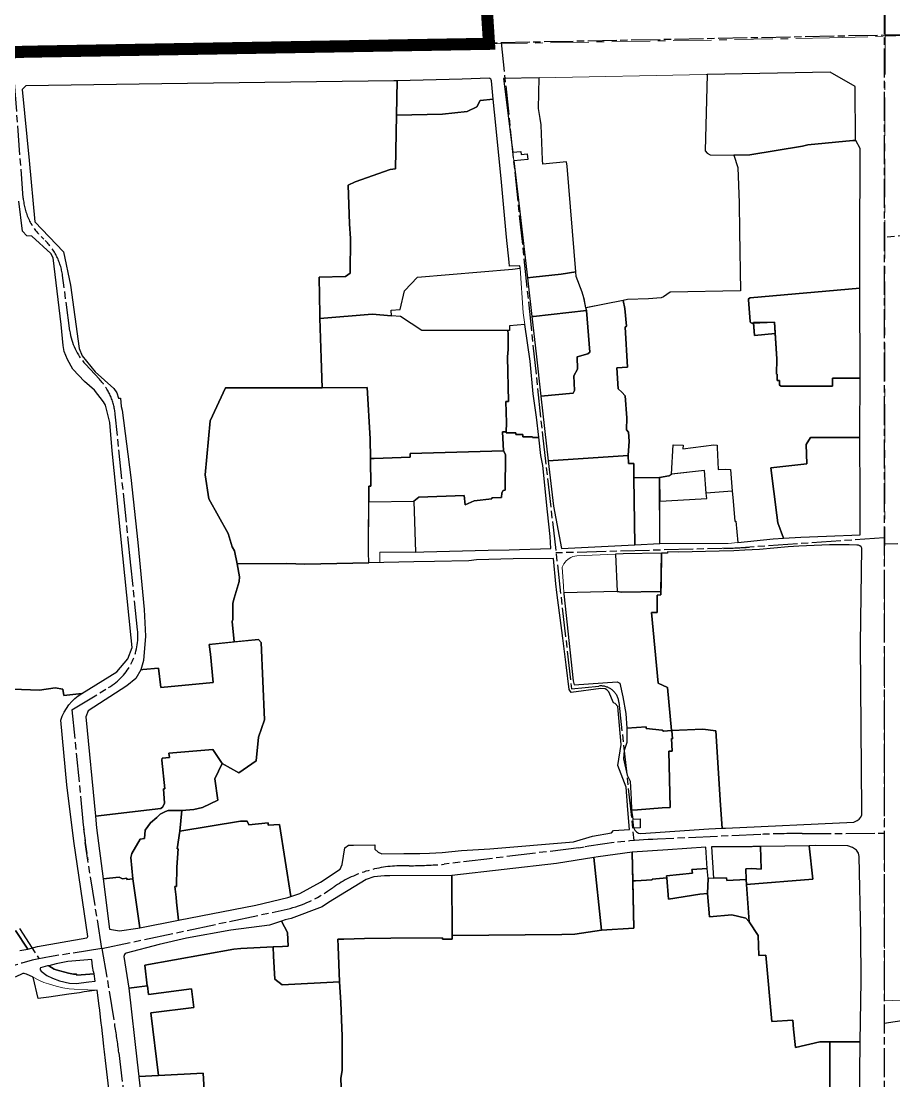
# Model space of a CAD drawing. Header units: millimetres. Extents: x 125232 to 134072, y 142885 to 152835.
# Drawn here: x 128873 to 129595, y 149821 to 150699 of the extents above; entities that cross this region are included whole.
import ezdxf

# ---------------------------------------------------------------- set-up
doc = ezdxf.new("R2010")
doc.units = ezdxf.units.MM
doc.linetypes.add('ACAD_ISO08W100', pattern=[36, 24, -3, 6, -3])
doc.linetypes.add('CENTER', pattern=[50.8, 31.75, -6.35, 6.35, -6.35])
for name, color, linetype in [('commerce', 10, 'Continuous'), ('commerce & office', 242, 'Continuous'), ('commerce and residence', 32, 'Continuous'), ('hospital', 231, 'Continuous'), ('industry', 35, 'Continuous'), ('military', 76, 'Continuous'), ('research & university', 30, 'Continuous'), ('residence', 2, 'Continuous'), ('residence-bad', 41, 'Continuous'), ('villadom', 51, 'Continuous'), ('water', 4, 'Continuous'), ('老城北中心线', 7, 'ACAD_ISO08W100')]:
    doc.layers.add(name, color=color, linetype=linetype)
for name, color, linetype, lineweight in [('government', 221, 'Continuous', 0), ('municipal utilities', 151, 'Continuous', 0), ('school', 31, 'Continuous', 0), ('super block', 6, 'CENTER', 0)]:
    doc.layers.add(name, color=color, linetype=linetype, lineweight=lineweight)

msp = doc.modelspace()

# ---------------------------------------------------------------- linework, layer by layer
at = {"layer": 'commerce'}
for points in [[(129403.19, 150258.06), (129403.19, 150258.28), (129371.38, 150257.76), (129365.08, 150257.47), (129366.47, 150226.45), (129370.08, 150226.06), (129402.36, 150226.57), (129402.69, 150226.56)], [(129525.44, 150015.92), (129485.1, 150015.27), (129485.68, 149996.57), (129478.02, 149996.97), (129472.91, 149996.87), (129473.27, 149987.99), (129473.44, 149983.72), (129528.33, 149988.37)], [(129566.71, 150006.9), (129566.31, 150009.71), (129564.49, 150012.29), (129561.12, 150014.55), (129557.34, 150015.91), (129530.75, 150016.01), (129525.44, 150015.92), (129528.33, 149988.37), (129473.44, 149983.72), (129475.63, 149952.84), (129483.21, 149941.72), (129483.73, 149925.03), (129489.61, 149925.35), (129494.41, 149870.49), (129511.89, 149871.39), (129512.39, 149863.98), (129513.94, 149848.83), (129534.08, 149853.51), (129542.56, 149853.43), (129567.72, 149853.39), (129568.28, 149904.02), (129568.18, 149942.34)], [(128932.27, 149916), (128931.46, 149921.83), (128911.83, 149920.07), (128902.08, 149918.02), (128895.88, 149916.58), (128900.49, 149913.84), (128902.13, 149913.19), (128912.27, 149910.37), (128916.53, 149909.66), (128919, 149909.57), (128919.07, 149908.69), (128933.46, 149909.84), (128933.23, 149911.24), (128932.87, 149911.5)]]:
    msp.add_lwpolyline(points, close=True, dxfattribs=at)
msp.add_lwpolyline([(129567.72, 149853.39), (129542.56, 149853.43), (129542.57, 149811.14), (129450.85, 149807.16), (129451.11, 149800.47), (129452.26, 149781.98), (129555.45, 149787.31, 0.450069), (129567.15, 149801.98)], format="xyb", close=True, dxfattribs=at)
at = {"layer": 'commerce & office'}
for points in [[(129563.36, 150644.63), (129542.74, 150656.67), (129441.02, 150654.8), (129439.15, 150591.38), (129440.82, 150589.62), (129443.35, 150588.13), (129463.09, 150587.84), (129476.26, 150588.1), (129519.72, 150595.33), (129524.4, 150596.43), (129561.63, 150600.03), (129563.6, 150600.03)], [(129567.38, 150354.04), (129526.57, 150354.06), (129522.91, 150348.19), (129523.52, 150332.28), (129493.61, 150328.99), (129498.62, 150289.81), (129499.35, 150283.48), (129504, 150270.67), (129518.35, 150271.39), (129539.61, 150272.36), (129567.67, 150273.36), (129567.65, 150304.92)], [(129401.54, 150321.05), (129380.37, 150320.67), (129381.04, 150265.24), (129401.8, 150266.34)], [(129014, 149897.3), (128978.58, 149892.71), (128977.64, 149900), (128962.15, 149897.92), (128969.2, 149836.76), (128970.38, 149824.71), (128986.81, 149825.62), (128980.41, 149877.42), (129015.99, 149881.9)]]:
    msp.add_lwpolyline(points, close=True, dxfattribs=at)
for points in [[(129567.98, 150183.34), (129569.03, 150262.42, 0.276248), (129564.86, 150265), (129558.49, 150265.1), (129542.18, 150265.1), (129516.89, 150263.95), (129508.07, 150263.53), (129484.32, 150261.36), (129472.17, 150260.65), (129462.9, 150260.24), (129450.94, 150259.88), (129417.28, 150258.98), (129408.17, 150259.34), (129408.09, 150258.36), (129403.2, 150258.28), (129402.81, 150234.16), (129402.64, 150223.6), (129399.53, 150223.57), (129399.68, 150209.07), (129394.76, 150209.02), (129400.29, 150150.68), (129408.06, 150147.09), (129411.45, 150111.32), (129437.47, 150112.48), (129448.03, 150111.04), (129451.9, 150049.47), (129453.29, 150030.44), (129456.04, 150030.54), (129562.25, 150035.36), (129565.15, 150036.77), (129566.71, 150037.95), (129568.2, 150039.51), (129569.06, 150041.55), (129568.98, 150045.75), (129568.37, 150113.46)], [(129045.89, 149808.92), (129045.61, 149814.47), (129024.54, 149813.41), (129023.83, 149827.49), (128986.81, 149825.62), (128970.38, 149824.71), (128970.42, 149824.29), (128976.43, 149774.37, 0.389865), (128987.58, 149764.84), (129047.93, 149767.88)]]:
    msp.add_lwpolyline(points, format="xyb", close=True, dxfattribs=at)
at = {"layer": 'commerce and residence'}
for points in [[(129496.54, 150449.57), (129479.21, 150449.31), (129480.06, 150438.65), (129497.36, 150440.15)], [(129473.44, 149983.72), (129473.27, 149987.99), (129457.16, 149987.1), (129457.04, 149989.4), (129446.47, 149989), (129441.79, 149988.82), (129441.33, 149976.44), (129442.83, 149957.05), (129461.49, 149958.7), (129472.85, 149956), (129475.63, 149952.84)]]:
    msp.add_lwpolyline(points, close=True, dxfattribs=at)
at = {"layer": 'government'}
msp.add_lwpolyline([(129464.64, 150284.76), (129463.8, 150284.69), (129462.28, 150304.32), (129461.75, 150309.72), (129440.21, 150307.92), (129440.72, 150303.42), (129407.14, 150301.49), (129401.63, 150301.39), (129401.8, 150266.34), (129458.25, 150266.22), (129466.22, 150267.08)], close=True, dxfattribs=at)
at = {"layer": 'hospital'}
msp.add_lwpolyline([(129262.31, 150649.48, 0.455334), (129260.4, 150651.53), (129238.24, 150650.77), (129184.29, 150649.55), (129183.72, 150621.13), (129221.83, 150621.96), (129242.32, 150624.13), (129250.2, 150627.78), (129253.15, 150633.14), (129263.74, 150634.31)], format="xyb", close=True, dxfattribs=at)
msp.add_lwpolyline([(128868.41, 149945.85), (128878.69, 149930.35), (128886.6, 149932.55), (128927.56, 149939.74), (128928.05, 149940.15), (128928.16, 149940.71), (128916.83, 150019.67), (128911.01, 150066.34), (128905.83, 150119.99, -0.175439), (128923.42, 150142.13), (128908.34, 150140.36), (128907.72, 150145.71), (128901.11, 150146.64), (128888.39, 150144.67), (128858.56, 150146.02)], format="xyb", dxfattribs=at)
at = {"layer": 'industry'}
msp.add_lwpolyline([(129160.76, 150313.63), (129162.55, 150313.63), (129162.18, 150336.4), (129161.91, 150352.98), (129159.42, 150395.37), (129122.17, 150395.27), (129042.2, 150395.06), (129029.58, 150367.95), (129025.42, 150323.22), (129028.49, 150303.18), (129044.37, 150274.66), (129047.73, 150263.51), (129049.74, 150260.21), (129051.82, 150249.39), (129092.89, 150249.75), (129108, 150249.23), (129160.79, 150250.24), (129160.73, 150259.11)], close=True, dxfattribs=at)
at = {"layer": 'military'}
for points in [[(129542.57, 149811.14), (129542.56, 149853.43), (129534.08, 149853.51), (129513.94, 149848.83), (129512.39, 149863.98), (129511.89, 149871.39), (129494.41, 149870.49), (129489.61, 149925.35), (129483.73, 149925.03), (129483.21, 149941.72), (129475.63, 149952.84), (129472.85, 149956), (129461.49, 149958.7), (129442.83, 149957.05), (129441.33, 149976.44), (129434.75, 149975.75), (129408.88, 149971.56), (129407.54, 149989.22), (129395.31, 149988.2), (129395.34, 149987.73), (129381.56, 149986.84), (129379.34, 149986.79), (129380.11, 149947.77), (129353.55, 149946.08), (129331.45, 149942.59), (129320.76, 149942.41), (129229.95, 149941.59), (129229.96, 149938.55), (129221.87, 149938.45), (129221.87, 149939.52), (129179.17, 149939.33), (129157.43, 149939.06), (129140.22, 149938.59), (129135.34, 149938.45), (129135.48, 149932.41), (129136.72, 149903.16), (129137.59, 149885.98), (129138.79, 149858.21), (129138.7, 149829.96), (129137.7, 149823.06), (129139.19, 149787.74)], [(129139.19, 149787.74), (129137.7, 149823.06), (129138.7, 149829.96), (129138.79, 149858.21), (129137.59, 149885.98), (129136.72, 149903.16), (129089.07, 149900.74), (129083.1, 149905.48), (129082.01, 149924.6), (129081.63, 149932.08), (129054.98, 149930.72), (129049.09, 149930.31), (128975.38, 149916.94), (128977.51, 149899.98), (128977.64, 149900), (128978.58, 149892.71), (129014, 149897.3), (129015.99, 149881.9), (128980.41, 149877.42), (128986.81, 149825.62), (129023.83, 149827.49), (129024.54, 149813.41)]]:
    msp.add_lwpolyline(points, dxfattribs=at)
at = {"layer": 'municipal utilities'}
for points in [[(129467.32, 150548.33), (129466.42, 150577.74), (129463.09, 150587.84), (129443.35, 150588.13), (129440.82, 150589.62), (129439.15, 150591.38), (129441.02, 150654.8), (129440.21, 150654.78), (129302.01, 150652.03), (129301.4, 150626.47), (129303.5, 150612.79), (129304.68, 150584.09), (129305, 150580.55), (129324.63, 150582.31), (129332.3, 150491.3), (129332.64, 150487.27), (129337.47, 150474.46), (129339.16, 150469.17), (129340.56, 150461.54), (129340.73, 150461.57), (129375.08, 150468.32), (129392.41, 150468.98), (129402.77, 150469.63), (129404.69, 150470.66), (129410.29, 150474.5), (129468.51, 150475.63), (129467.77, 150524.57)], [(129291.94, 150588.92), (129286.93, 150588.5), (129286.69, 150590.93), (129280.08, 150590.27), (129280.96, 150583.08), (129292.45, 150584.16)], [(129385.4, 150038.14), (129379.32, 150038.05), (129380.22, 150030.57), (129385.52, 150030.7)], [(128936.05, 149896.27), (128928.37, 149896.51), (128916.91, 149897.04), (128912.96, 149897.44), (128907.53, 149898.18), (128902.01, 149899.58), (128895.6, 149901.57), (128891.94, 149902.69), (128887.84, 149904.49), (128883, 149907.12), (128887.13, 149889.39), (128896.04, 149890.62), (128912.57, 149892.9), (128921.51, 149894.14), (128925.25, 149894.81)]]:
    msp.add_lwpolyline(points, close=True, dxfattribs=at)
msp.add_lwpolyline([(129365.08, 150257.47), (129333.02, 150255.96, 0.143424), (129326.72, 150253.91, 0.09931), (129322.4, 150249.48), (129321.65, 150248.32), (129320.91, 150246.59), (129322.08, 150230.96), (129322.26, 150225.3), (129366.47, 150226.45)], format="xyb", close=True, dxfattribs=at)
at = {"layer": 'research & university'}
for points in [[(129183.72, 150621.13), (129184.29, 150649.55), (129181.63, 150649.49), (128989.5, 150646.85), (128876.85, 150645.27), (128874.05, 150642.16), (128879.63, 150583.47), (128884.33, 150532.69), (128908.06, 150507.75), (128914.06, 150480.16), (128921.06, 150427.78), (128923.71, 150421.7), (128934.24, 150408.4), (128949.83, 150394.63), (128952.41, 150390.99), (128953.58, 150386.62), (128955.37, 150386.75), (128955.89, 150379.7), (128956.63, 150376.64), (128963.85, 150320.79), (128969.61, 150267.18), (128974.98, 150211.67), (128975.94, 150189.51), (128974.35, 150169.36), (128972.18, 150161.66), (128973.83, 150162.02), (128986.76, 150162.89), (128988.6, 150147.01), (129031.96, 150151.23), (129029.75, 150174.64), (129028.67, 150182.62), (129049.46, 150184.74), (129047.82, 150201.69), (129048.19, 150203.27), (129048.3, 150216.95), (129049.41, 150220.91), (129053.64, 150234.66), (129053.89, 150238.56), (129051.82, 150249.39), (129049.74, 150260.21), (129047.73, 150263.51), (129044.37, 150274.66), (129028.49, 150303.18), (129025.42, 150323.22), (129029.58, 150367.95), (129042.2, 150395.06), (129122.17, 150395.27), (129120.38, 150452.78), (129120.26, 150455.85), (129119.66, 150486.71), (129141.69, 150487.25), (129145.38, 150490.28), (129145.73, 150518.94), (129144.96, 150531.09), (129143.75, 150563.15), (129149.44, 150565.91), (129178.57, 150576.13), (129182.82, 150576.44)], [(129274.8, 150366.29), (129274.39, 150383.75), (129276.44, 150383.82), (129275.56, 150420.84), (129276.13, 150427.01), (129276.17, 150439.97), (129275.86, 150442.61), (129204.83, 150442.78), (129187.01, 150454.16), (129179.71, 150454.8), (129163.75, 150456.28), (129120.38, 150452.64), (129122.17, 150395.27), (129159.42, 150395.37), (129161.91, 150352.98), (129162.18, 150336.52), (129165.42, 150336.57), (129195.16, 150337.69), (129195.03, 150340.92), (129272.25, 150343.01), (129271.53, 150358.64), (129274.5, 150358.74)], [(129449.31, 150347.71), (129449.14, 150345.83), (129450.02, 150327.62), (129456.13, 150327.83), (129460.18, 150327.58), (129461.75, 150309.72), (129440.21, 150307.92), (129438.67, 150326.63), (129411.54, 150323.66), (129412.88, 150347.86), (129420.97, 150347.76), (129420.82, 150344.62), (129446.49, 150347.97)], [(129366.9, 150131.25), (129364.82, 150133.78), (129363.31, 150134.21), (129359.43, 150143.46), (129357.9, 150145.03), (129356.58, 150145.79), (129352.89, 150146.11), (129328.3, 150142.96), (129326.69, 150145.46), (129324.09, 150165.69), (129321.45, 150187.77), (129316.45, 150225.74), (129315.65, 150232.94), (129313.78, 150253.78), (129280.26, 150253.44), (129250, 150252.8), (129243.74, 150251.94), (129215.35, 150251.32), (129198, 150250.93), (129160.79, 150250.24), (129108, 150249.23), (129092.89, 150249.75), (129051.82, 150249.39), (129053.89, 150238.56), (129053.64, 150234.66), (129049.41, 150220.91), (129048.3, 150216.95), (129048.19, 150203.27), (129047.82, 150201.69), (129049.46, 150184.74), (129069.44, 150186.77), (129071.83, 150184.32), (129074.65, 150120.31), (129069.53, 150105.91), (129067.62, 150086.12), (129053.2, 150076.22), (129039.61, 150084.06), (129033.51, 150071.35), (129035.89, 150053.58), (129023.29, 150047.61), (129015.97, 150046.01), (129006.22, 150045.14), (129004.35, 150028.04), (129054.79, 150036.16), (129060.21, 150036.17), (129061.42, 150033.29), (129077.58, 150035), (129077.66, 150032.99), (129086.84, 150033.39), (129096.2, 149973.84), (129103.81, 149976.47), (129120.78, 149985.79), (129137.24, 149996.58), (129138.68, 150000.48), (129139.83, 150007.33), (129140.99, 150014.19), (129144.11, 150016.45), (129148.14, 150016.53), (129165.72, 150016.63), (129165.86, 150013.09), (129168.56, 150010.62), (129171.64, 150009.19), (129189.88, 150009.45), (129203.16, 150009.63), (129211.22, 150009.82), (129221.55, 150010.39), (129237.51, 150011.88), (129261.11, 150013.41), (129330.21, 150019.24), (129346.06, 150023.87), (129361.82, 150026.74), (129363.46, 150028.57), (129376.53, 150029.48), (129375.33, 150045.79), (129373.92, 150064.47), (129367.13, 150082.52), (129369.88, 150099.65)]]:
    msp.add_lwpolyline(points, close=True, dxfattribs=at)
msp.add_lwpolyline([(128858.56, 150146.02), (128888.39, 150144.67), (128901.11, 150146.64), (128907.72, 150145.71), (128908.34, 150140.36), (128923.42, 150142.13), (128952.19, 150159.85), (128961.52, 150170.79), (128964.87, 150180.23), (128964.12, 150188.13), (128948.39, 150343.13), (128946.44, 150366.42), (128942.97, 150380.77), (128941.12, 150383.71), (128933.88, 150393.16), (128925.44, 150400.45), (128915.83, 150410.72), (128911.56, 150418.54), (128908.75, 150425.27), (128907.92, 150430.21), (128906.13, 150447.55), (128899.59, 150502.94), (128897.73, 150506.3), (128881.94, 150520.71), (128877.87, 150521.15), (128874.15, 150524.97), (128871.27, 150549.85)], dxfattribs=at)
at = {"layer": 'residence'}
for points in [[(129264.77, 150623.41), (129263.74, 150634.31), (129253.15, 150633.14), (129250.2, 150627.78), (129242.32, 150624.13), (129221.83, 150621.96), (129183.72, 150621.13), (129182.82, 150576.44), (129178.57, 150576.13), (129149.44, 150565.91), (129143.75, 150563.15), (129144.96, 150531.09), (129145.73, 150518.94), (129145.38, 150490.28), (129141.69, 150487.25), (129119.66, 150486.71), (129120.26, 150455.85), (129120.38, 150452.64), (129163.75, 150456.28), (129179.71, 150454.8), (129179.35, 150459.38), (129186.76, 150459.96), (129190.46, 150475.41), (129201.25, 150486.76), (129279.69, 150493.46), (129286.09, 150494.19), (129285.95, 150496.1), (129277.27, 150495.9), (129277, 150499.2), (129274.74, 150519.92), (129270.45, 150568.67)], [(129497.18, 150440.13), (129480.06, 150438.65), (129479.25, 150448.81), (129478.12, 150448.77), (129476.91, 150449.42), (129476.55, 150450.08), (129475.03, 150467.97), (129475.25, 150468.75), (129476.46, 150469.59), (129567.44, 150477.75), (129567.4, 150496.9), (129567.42, 150510.41), (129567.67, 150593.34), (129563.87, 150600.03), (129561.63, 150600.03), (129524.4, 150596.43), (129519.72, 150595.33), (129476.26, 150588.1), (129463.09, 150587.84), (129466.42, 150577.74), (129467.32, 150548.33), (129467.77, 150524.57), (129468.51, 150475.63), (129410.29, 150474.5), (129404.69, 150470.66), (129402.77, 150469.63), (129392.41, 150468.98), (129375.08, 150468.32), (129371.37, 150467.6), (129372.75, 150460.86), (129374.04, 150446.32), (129372.93, 150445.54), (129374.92, 150412.41), (129366.07, 150411.84), (129367.24, 150394.35), (129370.32, 150391.62), (129372.94, 150388.53), (129374.39, 150370.39), (129374.07, 150360.34), (129375.94, 150358.33), (129376.28, 150351.02), (129375.58, 150339.01), (129375.86, 150332.39), (129380.3, 150332.41), (129380.37, 150320.67), (129401.54, 150321.05), (129409.14, 150322.24), (129411.54, 150323.65), (129412.88, 150347.86), (129420.97, 150347.76), (129420.82, 150344.62), (129446.49, 150347.97), (129449.31, 150347.71), (129449.14, 150345.83), (129450.02, 150327.62), (129456.13, 150327.83), (129460.18, 150327.58), (129461.75, 150309.72), (129462.28, 150304.32), (129463.8, 150284.69), (129464.64, 150284.76), (129466.22, 150267.08), (129495.61, 150270.25), (129504, 150270.67), (129499.35, 150283.48), (129498.62, 150289.81), (129493.61, 150328.99), (129523.52, 150332.28), (129522.91, 150348.19), (129526.57, 150354.06), (129567.38, 150354.04), (129567.36, 150357.99), (129567.61, 150403.27), (129544.62, 150403.24), (129544.63, 150396.57), (129502.2, 150396.57), (129500.82, 150397.34), (129500.78, 150401.21), (129498.99, 150401.19), (129498.96, 150406.55), (129498.36, 150406.55), (129498.6, 150419.22)], [(129332.64, 150487.27), (129332.3, 150491.3), (129320.19, 150489.39), (129297.04, 150486.74), (129292.14, 150486.22), (129295.84, 150454.21), (129297.19, 150454.37), (129340.98, 150459.28), (129340.56, 150461.54), (129338.98, 150469.72), (129337.47, 150474.46)], [(129567.44, 150477.75), (129476.46, 150469.59), (129475.25, 150468.75), (129475.03, 150467.97), (129476.55, 150450.08), (129476.91, 150449.42), (129477.99, 150448.84), (129478.44, 150448.78), (129496.54, 150449.5), (129498.6, 150419.22), (129498.36, 150406.55), (129498.96, 150406.55), (129498.99, 150401.19), (129500.78, 150401.21), (129500.82, 150397.34), (129502.2, 150396.57), (129544.63, 150396.57), (129544.62, 150403.24), (129567.61, 150403.27), (129567.61, 150403.52)], [(129372.94, 150388.53), (129370.32, 150391.62), (129367.24, 150394.35), (129366.07, 150411.84), (129374.92, 150412.41), (129372.93, 150445.54), (129374.04, 150446.32), (129372.75, 150460.86), (129371.37, 150467.6), (129340.56, 150461.54), (129341.01, 150459.1), (129343.83, 150424.68), (129342.18, 150423.34), (129333.26, 150420.91), (129333.74, 150410.58), (129330.66, 150405.03), (129331.09, 150392.84), (129329.91, 150390.81), (129303.37, 150388.23), (129309.43, 150334.68), (129375.58, 150339.01), (129376.28, 150351.02), (129375.94, 150358.33), (129374.07, 150360.34), (129374.39, 150370.39)], [(129308.77, 150292.44), (129304.79, 150330.86), (129303.39, 150339.19), (129301.63, 150354.21), (129300.81, 150354.12), (129296.29, 150353.95), (129296.26, 150354.61), (129288.3, 150354.55), (129288.29, 150356.45), (129285.19, 150356.43), (129282.59, 150356.42), (129282.59, 150357.83), (129281.09, 150357.82), (129274.49, 150357.94), (129274.5, 150358.74), (129271.53, 150358.64), (129272.25, 150343.01), (129272.26, 150342.76), (129272.75, 150342.77), (129272.76, 150342.48), (129273.94, 150339.86), (129273.7, 150310.42), (129272.09, 150310.18), (129270.95, 150308.19), (129270.65, 150304.36), (129262.79, 150303.99), (129262.78, 150303.14), (129248.01, 150301.72), (129240.5, 150298.24), (129239.82, 150305.94), (129202.32, 150304.56), (129198.16, 150301.36), (129199.41, 150259.18), (129206.32, 150259.22), (129259.58, 150260.79), (129276.91, 150261.05), (129311.51, 150262.01), (129311.02, 150272.16)], [(129273.94, 150339.86), (129272.76, 150342.48), (129272.75, 150342.77), (129272.26, 150342.76), (129272.25, 150343.01), (129195.03, 150340.92), (129195.16, 150337.69), (129165.42, 150336.57), (129162.18, 150336.52), (129162.55, 150313.63), (129160.76, 150313.63), (129160.75, 150300.76), (129198.16, 150301.36), (129202.32, 150304.56), (129239.82, 150305.94), (129240.5, 150298.24), (129248.01, 150301.72), (129262.78, 150303.14), (129262.79, 150303.99), (129270.65, 150304.36), (129270.95, 150308.19), (129272.09, 150310.18), (129273.7, 150310.42)], [(129380.37, 150320.67), (129380.3, 150332.41), (129375.86, 150332.39), (129375.58, 150339.01), (129309.43, 150334.68), (129313.67, 150297.16), (129320.43, 150262.05), (129381.04, 150265.24)], [(129438.67, 150326.63), (129411.57, 150323.67), (129409.14, 150322.24), (129401.54, 150321.05), (129401.63, 150301.39), (129407.14, 150301.49), (129440.72, 150303.42), (129440.21, 150307.92)], [(129394.76, 150209.02), (129399.68, 150209.07), (129399.53, 150223.57), (129402.64, 150223.6), (129402.69, 150226.56), (129402.36, 150226.57), (129370.08, 150226.06), (129366.47, 150226.45), (129322.26, 150225.3), (129322.29, 150224.48), (129330.1, 150152.55), (129330.89, 150149.27), (129366.31, 150151.81), (129368.75, 150150.71), (129371.1, 150139.21), (129373.68, 150125.47), (129374.51, 150113.24), (129390.56, 150114.37), (129390.45, 150113.01), (129403.66, 150111.58), (129404.9, 150110.71), (129411.45, 150111.32), (129408.06, 150147.09), (129400.29, 150150.68)], [(128989.63, 150086.79), (128989.74, 150088.35), (128995.86, 150088.94), (128995.4, 150092.48), (129031.74, 150095.59), (129039.61, 150084.06), (129053.2, 150076.22), (129067.62, 150086.12), (129069.53, 150105.91), (129074.65, 150120.31), (129071.83, 150184.32), (129069.44, 150186.77), (129028.67, 150182.62), (129029.75, 150174.64), (129031.96, 150151.23), (128988.6, 150147.01), (128986.76, 150162.89), (128973.83, 150162.02), (128972.18, 150161.66), (128968, 150154.44), (128960.59, 150148.32), (128928.67, 150127.61), (128926.57, 150122.82), (128934.61, 150040.54), (128988.71, 150046.81), (128990.26, 150048.25), (128991.69, 150051.29), (128991.05, 150062.95), (128992.15, 150063.07)], [(129411.32, 150104.77), (129412.36, 150104.58), (129411.7, 150111.34), (129411.45, 150111.32), (129404.9, 150110.71), (129403.66, 150111.58), (129390.45, 150113.01), (129390.56, 150114.37), (129374.51, 150113.24), (129374.41, 150101.52), (129372.32, 150094.7), (129371.62, 150088.03), (129374.6, 150074.3), (129377.25, 150069.39), (129377.95, 150054.43), (129378.42, 150045.5), (129383.37, 150045.71), (129403.6, 150047.43), (129410.24, 150047.71), (129409.17, 150094.12), (129412.01, 150094.23)], [(128975.67, 150028.92), (128980.19, 150035), (128985.3, 150039.37), (128988.07, 150042.18), (128992.54, 150044.41), (128994.65, 150045.05), (128999.65, 150045.04), (129006.22, 150045.14), (129015.97, 150046.01), (129023.29, 150047.61), (129035.89, 150053.58), (129033.51, 150071.35), (129039.61, 150084.06), (129031.74, 150095.59), (128995.4, 150092.48), (128995.86, 150088.94), (128989.74, 150088.35), (128989.63, 150086.79), (128992.15, 150063.07), (128991.05, 150062.95), (128991.69, 150051.29), (128990.26, 150048.25), (128988.71, 150046.81), (128934.61, 150040.54), (128935.56, 150030.81), (128940.88, 149988.46), (128954.29, 149989.95), (128957, 149988.54), (128960.55, 149988.99), (128960.69, 149987.9), (128965.61, 149988.39), (128964, 150006.31), (128964.65, 150009.55), (128971.54, 150021.45), (128975.3, 150021.87)], [(129002.93, 150013.34), (129002.25, 150013.42), (129004.35, 150028.04), (129006.22, 150045.14), (128999.65, 150045.04), (128994.65, 150045.05), (128992.54, 150044.41), (128988.07, 150042.18), (128985.3, 150039.37), (128980.19, 150035), (128975.67, 150028.92), (128975.3, 150021.87), (128971.54, 150021.45), (128964.65, 150009.55), (128964, 150006.31), (128965.61, 149988.39), (128971.37, 149948.01), (129003.45, 149954.27), (129001.68, 149969.28), (129001.41, 149973.42), (129000.35, 149982.1), (129001.63, 149982.17), (129002, 149998.27)], [(129086.84, 150033.39), (129077.66, 150032.99), (129077.58, 150035), (129061.42, 150033.29), (129060.21, 150036.17), (129054.79, 150036.16), (129004.35, 150028.04), (129002.25, 150013.42), (129002.93, 150013.34), (129002, 149998.27), (129001.63, 149982.17), (129000.35, 149982.1), (129001.41, 149973.42), (129001.68, 149969.28), (129003.45, 149954.27), (129067.46, 149966.75), (129093.85, 149973.02), (129096.2, 149973.84)], [(129439.79, 150014.65), (129408.43, 150012.56), (129378.87, 150010.7), (129379.34, 149986.79), (129381.56, 149986.84), (129395.34, 149987.73), (129395.31, 149988.2), (129407.54, 149989.22), (129407.37, 149991.05), (129428.67, 149993.17), (129428.33, 149996.38), (129440.81, 149997.04)], [(129347.14, 150006.28), (129316.18, 150001.3), (129229.72, 149991.37), (129229.95, 149941.59), (129320.76, 149942.41), (129331.45, 149942.59), (129353.55, 149946.08)]]:
    msp.add_lwpolyline(points, close=True, dxfattribs=at)
for points in [[(129448.03, 150111.04), (129437.47, 150112.48), (129411.7, 150111.34), (129412.36, 150104.58), (129411.32, 150104.77), (129412.01, 150094.23), (129409.17, 150094.12), (129410.24, 150047.71), (129403.6, 150047.43), (129383.37, 150045.71), (129378.42, 150045.5), (129379.32, 150038.05), (129385.4, 150038.14), (129385.52, 150030.7), (129380.22, 150030.57, 0.358751), (129386.06, 150026.17), (129442.39, 150030.03), (129453.29, 150030.44), (129451.9, 150049.47)], [(129093.46, 149944), (129088.71, 149953.56), (129078.78, 149950.26), (129046.58, 149946.07), (129009.86, 149939.51), (128987.27, 149934.12), (128960.01, 149926.95, 0.375706), (128958.18, 149924.24), (128962.16, 149897.92), (128977.51, 149899.98), (128975.38, 149916.94), (129049.09, 149930.31), (129054.98, 149930.72), (129081.63, 149932.08), (129089.53, 149932.48), (129094.05, 149932.62)]]:
    msp.add_lwpolyline(points, format="xyb", close=True, dxfattribs=at)
at = {"layer": 'residence-bad'}
for points in [[(129324.92, 150578.88), (129324.63, 150582.31), (129305, 150580.55), (129304.68, 150584.09), (129303.5, 150612.79), (129303.47, 150613.04), (129302.68, 150618.16), (129301.4, 150626.47), (129302.01, 150652.03), (129272.38, 150651.38), (129278.82, 150600.68), (129280.08, 150590.27), (129286.69, 150590.93), (129286.93, 150588.5), (129291.94, 150588.92), (129292.45, 150584.16), (129280.96, 150583.08), (129284.88, 150550.73), (129289.69, 150507.46), (129292.14, 150486.22), (129297.04, 150486.74), (129320.19, 150489.39), (129332.3, 150491.3)], [(129341.01, 150459.1), (129340.98, 150459.28), (129297.19, 150454.37), (129295.84, 150454.21), (129299.39, 150423.41), (129303.37, 150388.23), (129329.91, 150390.81), (129331.09, 150392.84), (129330.66, 150405.03), (129333.74, 150410.58), (129333.26, 150420.91), (129342.18, 150423.34), (129343.83, 150424.68)], [(129297.03, 150390.34), (129294.34, 150417.38), (129290.11, 150447.62), (129277.19, 150446.63), (129277.21, 150442.6), (129275.86, 150442.61), (129276.17, 150439.97), (129276.13, 150427.01), (129275.56, 150420.84), (129276.44, 150383.82), (129274.39, 150383.75), (129274.8, 150366.29), (129274.5, 150358.74), (129274.49, 150357.94), (129281.09, 150357.82), (129282.59, 150357.83), (129282.59, 150356.42), (129285.19, 150356.43), (129288.29, 150356.45), (129288.3, 150354.55), (129296.26, 150354.61), (129296.29, 150353.95), (129300.81, 150354.12), (129301.63, 150354.21), (129299.68, 150370.91)], [(129378.87, 150010.7), (129350.76, 150006.86), (129347.14, 150006.28), (129353.55, 149946.08), (129380.11, 149947.77)], [(129485.1, 150015.27), (129478.79, 150015.17), (129477.92, 150015.16), (129444.53, 150014.94), (129446.22, 149988.99), (129457.04, 149989.4), (129457.16, 149987.1), (129473.27, 149987.99), (129472.91, 149996.87), (129478.02, 149996.97), (129485.68, 149996.57)], [(128965.61, 149988.39), (128960.69, 149987.9), (128960.55, 149988.99), (128957, 149988.54), (128954.29, 149989.95), (128940.88, 149988.46), (128946.14, 149946.7), (128954.49, 149945.54), (128969.79, 149947.7), (128971.37, 149948.01)], [(129441.79, 149988.82), (129440.81, 149997.04), (129428.33, 149996.38), (129428.67, 149993.17), (129407.37, 149991.05), (129407.54, 149989.22), (129408.88, 149971.56), (129434.75, 149975.75), (129441.33, 149976.44)]]:
    msp.add_lwpolyline(points, close=True, dxfattribs=at)
msp.add_lwpolyline([(128945.68, 149814.46), (128942.92, 149838.04), (128942.17, 149845.31), (128941.61, 149849.68), (128941.21, 149852.77), (128939.76, 149865.54), (128939.38, 149868.86), (128938.8, 149873.83), (128938.08, 149879.88), (128937.65, 149883.36), (128936.05, 149896.27), (128925.25, 149894.81), (128921.51, 149894.14), (128912.57, 149892.9), (128896.04, 149890.62), (128887.13, 149889.39), (128883, 149907.12), (128877.53, 149909.5), (128876.38, 149909.94), (128875.54, 149910.14), (128874.4, 149910.14), (128868.13, 149907.18)], dxfattribs=at)
at = {"layer": 'school'}
for points in [[(129286.09, 150494.19), (129279.69, 150493.46), (129201.25, 150486.76), (129190.46, 150475.41), (129186.76, 150459.96), (129179.35, 150459.38), (129179.71, 150454.8), (129187.01, 150454.16), (129204.83, 150442.78), (129277.21, 150442.6), (129277.19, 150446.63), (129290.11, 150447.62), (129288.76, 150457.29)], [(129198.16, 150301.36), (129160.75, 150300.76), (129160.73, 150259.11), (129160.79, 150250.24), (129170.01, 150250.41), (129169.95, 150259.01), (129199.41, 150259.18)]]:
    msp.add_lwpolyline(points, close=True, dxfattribs=at)
at = {"layer": 'super block'}
msp.add_lwpolyline([(129589.07, 151929), (129588.94, 151753.52), (129588.17, 150686.41), (129805.35, 150693.54), (129793.08, 150808.36), (129796.79, 151096.66), (129819.51, 151437.86), (129830.74, 151562.26), (129882.94, 151567.07), (129924.99, 151565.95), (129956.58, 151582.38), (130011.6, 151647.01), (130013.44, 151696.39), (129992.11, 151843.29), (129982.68, 151943.47), (129945.92, 151952.29), (129938.25, 151934.47), (129844.57, 151941.01), (129842.02, 151926.87), (129739.79, 151927.73), (129734.72, 151955.63), (129589.07, 151929)], dxfattribs=at)
at = {"layer": 'super block', "const_width": 10}
msp.add_lwpolyline([(129219.8, 151314.74), (129191.81, 151752.5), (129083.55, 151758.45), (128885.82, 151750.83), (128787.44, 151744.66), (128740.88, 151747.08), (128679.51, 151756.86), (128620, 151774.69), (128571.05, 151799.11), (128534.1, 151822.94), (128501.86, 151658.51), (128497.86, 151634.67), (128495.11, 151492.06), (128506.19, 151324.98), (128509.21, 151279.51), (128507.33, 150766.15), (128501.88, 150663.94), (128702.55, 150666.17), (128876.12, 150673.52), (129260.38, 150680.1)], close=True, dxfattribs=at)
at = {"layer": 'super block'}
for points in [[(129588.94, 151753.52), (129209.34, 151751.54), (129191.81, 151752.5), (129219.8, 151314.74), (129260.38, 150680.1), (129542.15, 150684.92), (129588.17, 150686.41)], [(129860.47, 150252.87), (129805.35, 150693.54), (129588.17, 150686.41), (129587.59, 149887.52), (129769.2, 149894.37), (129833.17, 149905.95), (129916.16, 149921.69)]]:
    msp.add_lwpolyline(points, close=True, dxfattribs=at)
at = {"layer": 'villadom'}
msp.add_lwpolyline([(129229.72, 149991.37), (129178.22, 149991.09), (129173.74, 149991.03), (129164.94, 149990.22), (129158.72, 149988.04), (129127.62, 149969), (129122.32, 149965.24), (129096.7, 149955.76), (129091.7, 149954.56), (129088.71, 149953.56), (129093.46, 149944), (129094.05, 149932.62), (129089.53, 149932.48), (129081.63, 149932.08), (129082.01, 149924.6), (129083.1, 149905.48), (129089.07, 149900.74), (129136.72, 149903.16), (129135.48, 149932.41), (129135.34, 149938.45), (129140.22, 149938.59), (129157.43, 149939.06), (129179.17, 149939.33), (129221.87, 149939.52), (129221.87, 149938.45), (129229.96, 149938.55), (129229.95, 149941.59)], close=True, dxfattribs=at)
at = {"layer": 'water'}
msp.add_lwpolyline([(128872.06, 149929.09), (128878.69, 149930.35), (128868.41, 149945.85)], dxfattribs=at)
msp.add_lwpolyline([(128933.46, 149909.84), (128919.07, 149908.69), (128919, 149909.57), (128916.53, 149909.66), (128912.27, 149910.37), (128902.13, 149913.19), (128900.49, 149913.84), (128895.88, 149916.58), (128894.87, 149916.35), (128889.1, 149914.78), (128888.74, 149914.36), (128888.74, 149913.85), (128888.9, 149913.22), (128889.7, 149912.06), (128894.32, 149908.55), (128898.97, 149906.15), (128904.94, 149904.17), (128913.11, 149902.23), (128918.75, 149901.74), (128929.05, 149903.1), (128934.44, 149903.79)], close=True, dxfattribs=at)
at = {"layer": '老城北中心线', "linetype": 'ACAD_ISO08W100', "lineweight": 25}
for p, q in [((129587.65, 151108.33), (129587.15, 148572.79)), ((129245.08, 150925.07), (129260.25, 150681.02)), ((128370.22, 150663.59), (129587.57, 150687.43)), ((128370.22, 150663.59), (129587.57, 150687.43)), ((129270.38, 150681.1), (129304.61, 150355.91)), ((128874.78, 150552.33), (128865.73, 150673.3)), ((129694.52, 150530.14), (129587.54, 150519.75)), ((128891.78, 150518.36), (128890.65, 150519.4)), ((128913.42, 150442.25), (128907.36, 150488.23)), ((128937.94, 150402.23), (128926.28, 150414.84)), ((128963.94, 150248.24), (128950.97, 150373.44)), ((129304.61, 150355.91), (129328.71, 150145.86)), ((129587.49, 150271), (129465.25, 150262.5)), ((129465.25, 150262.5), (129315.79, 150258.45)), ((129706.62, 150268.82), (129587.49, 150265.7)), ((128969.47, 150194.88), (128963.94, 150248.24)), ((128915.03, 150128.56), (128945.5, 150146.87)), ((128915.03, 150128.56), (128925.97, 150018.62)), ((129485.38, 150025.28), (129399.72, 150021.41)), ((129519.6, 150026.1), (129587.44, 150026.26)), ((128939.94, 149930.88), (128925.97, 150018.62)), ((129334.67, 150014.2), (129223.33, 150000.62)), ((129334.67, 150014.2), (129339.22, 150014.97)), ((129194.14, 149999.37), (129187.83, 149999.34)), ((129126.79, 149978.3), (129131.77, 149981.73)), ((128939.94, 149930.85), (129090.87, 149962.87)), ((128871.69, 149947.46), (128888.07, 149922.39)), ((128939.94, 149930.88), (128896.45, 149923.93)), ((128939.94, 149930.88), (128950.49, 149868.38)), ((128953.93, 149844.54), (128966.05, 149743.29))]:
    msp.add_line(p, q, dxfattribs=at)
msp.add_lwpolyline([(129587.57, 150687.58), (129897.15, 150687.58)], dxfattribs=at)
msp.add_lwpolyline([(129328.71, 150145.86), (129351.39, 150148.19, -0.412496), (129367.84, 150134.89), (129380.29, 150020.15)], format="xyb", dxfattribs=at)
at = {"layer": '老城北中心线', "linetype": 'ACAD_ISO08W100', "lineweight": 25, "flags": 128}
msp.add_lwpolyline([(129587.41, 149868.94), (129668.76, 149881.45, -0.039116), (129699.92, 149883.77), (129769.7, 149883.5, 0.046708), (129806.84, 149886.84), (129855.37, 149895.81)], format="xyb", dxfattribs=at)
at = {"layer": '老城北中心线', "linetype": 'ACAD_ISO08W100', "lineweight": 25}
for centre, radius, start, end in [((128924.64, 150556.07), 50, 184.28204, 227.17082), ((128857.79, 150481.69), 50, 7.51448, 47.17082), ((128962.99, 150448.78), 50, 187.51448, 222.75825), ((128901.23, 150368.28), 50, 5.91692, 42.75825), ((129441.13, 150762.03), 500, 271.55078, 273.97735), ((128919.74, 150189.72), 50, 301.00684, 5.91692), ((129422.06, 150082.73), 500, 185.68589, 189.04249), ((129521.52, 149226.1), 800, 90.13696, 92.58881), ((129422.3, 149521.92), 500, 92.58876, 99.56477), ((129188.45, 149899.34), 100, 90.35382, 124.52397), ((129191.67, 150399.37), 400, 270.35382, 274.53967), ((129070.11, 150060.69), 100, 281.97641, 304.52397), ((128924.85, 149746.19), 180, 99.07648, 128.68845), ((128457.48, 149785.1), 500, 6.82686, 9.58719)]:
    msp.add_arc(centre, radius, start, end, dxfattribs=at)

doc.saveas('drawing.dxf')
